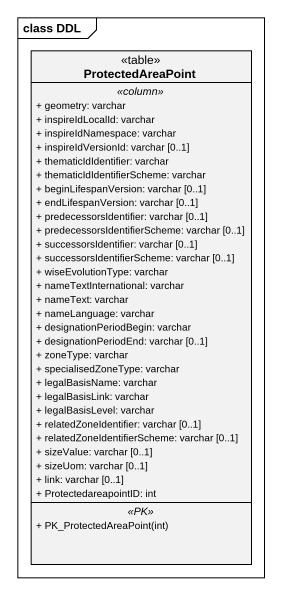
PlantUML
@startuml
mainframe class DDL
hide circle
hide empty members
skinparam classAttributeIconSize 0
class ProtectedAreaPoint <<table>> {
  .. <<column>> ..
  + geometry: varchar
  + inspireIdLocalId: varchar
  + inspireIdNamespace: varchar
  + inspireIdVersionId: varchar [0..1]
  + thematicIdIdentifier: varchar
  + thematicIdIdentifierScheme: varchar
  + beginLifespanVersion: varchar [0..1]
  + endLifespanVersion: varchar [0..1]
  + predecessorsIdentifier: varchar [0..1]
  + predecessorsIdentifierScheme: varchar [0..1]
  + successorsIdentifier: varchar [0..1]
  + successorsIdentifierScheme: varchar [0..1]
  + wiseEvolutionType: varchar
  + nameTextInternational: varchar
  + nameText: varchar
  + nameLanguage: varchar
  + designationPeriodBegin: varchar
  + designationPeriodEnd: varchar [0..1]
  + zoneType: varchar
  + specialisedZoneType: varchar
  + legalBasisName: varchar
  + legalBasisLink: varchar
  + legalBasisLevel: varchar
  + relatedZoneIdentifier: varchar [0..1]
  + relatedZoneIdentifierScheme: varchar [0..1]
  + sizeValue: varchar [0..1]
  + sizeUom: varchar [0..1]
  + link: varchar [0..1]
  + ProtectedareapointID: int
  .. <<PK>> ..
  + PK_ProtectedAreaPoint(int)
}
@enduml
